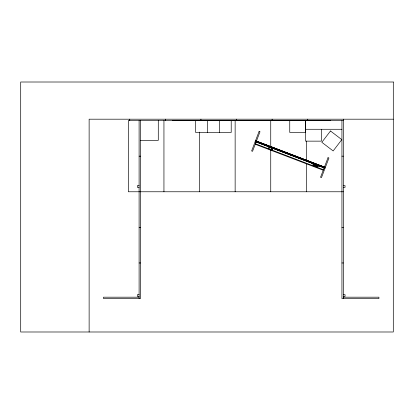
<?xml version="1.0" encoding="UTF-8"?>
<svg xmlns="http://www.w3.org/2000/svg" width="414" height="414" viewBox="0 0 414 414"><rect width="100%" height="100%" fill="white"/><g stroke="black" fill="none" stroke-linecap="round" stroke-linejoin="round"><path stroke-width="0.62" d="M257.591 142.426L322.066 166.92M257.875 141.686L322.91 166.521M271.993 150.028L272.562 148.543L269.193 147.234L268.567 148.766L272.008 150.054L272.635 148.522L269.167 147.198L268.614 148.755L269.25 147.322M317.709 167.033L313.501 165.377L313.429 164.86L317.973 166.34L317.688 167.09L313.936 165.652L314.236 164.86L317.993 166.288M314.402 165.833L314.707 165.031M324.369 167.696L323.438 167.354M313.719 164.803L313.424 164.875L317.947 166.407M314.029 165.409L312.927 164.767L317.916 166.49M393.3 119.191L89.129 119.191L89.129 331.992M343.325 120.572L128.345 120.572L128.345 191.77L343.325 191.77M305.548 129.277L341.938 129.277M140.491 140.351L158.288 140.351L158.288 120.572M139.104 156.171L140.491 156.171M341.938 156.171L343.325 156.171M139.104 185.643L137.386 185.643L137.386 187.34L139.104 187.34M343.325 185.643L345.043 185.643L345.043 187.34L343.325 187.34M139.104 227.369L140.491 227.369M341.938 227.369L343.325 227.369M139.104 262.968L140.491 262.968M341.938 262.968L343.325 262.968M139.104 294.69L137.386 294.69L137.386 296.393L139.104 296.393M343.325 294.69L345.043 294.69L345.043 296.393L343.325 296.393M139.104 297.185L103.505 297.185L103.505 298.566L140.491 298.566L140.491 120.572M343.325 297.185L378.924 297.185L378.924 298.566L341.938 298.566L341.938 120.572M313.398 164.953L317.88 166.583M255.64 140.439L256.561 140.791M324.555 166.754L325.476 167.106M256.421 141.158L324.416 167.121M257.058 141.614L256.054 141.469L256.996 141.774M323.577 166.992L324.426 167.541M256.106 141.329L257.011 141.728M256.038 141.516L256.959 141.867M323.463 167.292L324.39 167.634M256.012 141.583L256.923 141.961M256.142 141.898L324.131 167.861M255.076 141.914L255.997 142.266M323.986 168.234L324.912 168.586M312.927 164.777L317.843 166.687M317.802 166.79L313.372 165.02M313.533 165.295L313.098 165.02L313.734 164.762L313.496 165.388L313.331 165.114M317.766 166.889L313.341 165.098M255.433 143.746L323.427 169.709M255.236 144.269L323.225 170.232M343.325 119.191L343.325 298.566M330.739 120.572L172.519 120.572M321.373 129.277L321.373 141.143L305.548 141.143L305.548 120.572M307.726 119.191L307.726 120.572M306.339 141.102L306.339 160.342M306.339 163.551L306.339 191.77M305.568 120.572L305.568 132.439L289.748 132.439L289.748 120.572M272.127 119.191L272.127 120.572M270.74 120.572L270.74 146.872M270.74 150.08L270.74 191.77M236.529 119.191L236.529 120.572M235.142 120.572L235.142 191.77M231.214 120.572L231.214 132.439L195.615 132.439L195.615 120.572M219.348 120.572L219.348 132.439M207.481 120.572L207.481 132.439M200.93 119.191L200.93 120.572M199.543 132.118L199.543 191.77M165.331 119.191L165.331 120.572M163.944 120.572L163.944 191.77M139.104 120.572L139.104 298.566M129.732 119.191L129.732 120.572M259.097 131.383L251.619 150.97L252.54 151.322L260.023 131.74L259.097 131.383M257.135 141.407L256.856 142.147L323.365 167.546L323.65 166.806L257.135 141.407M328.012 157.703L320.534 177.285L321.455 177.637L328.933 158.055L328.012 157.703M330.491 130.984L321.838 142.297L333.151 150.944L341.804 139.632L330.491 130.984M393.3 82.008L20.7 82.008L20.7 331.992L393.3 331.992L393.3 82.008"/></g></svg>
